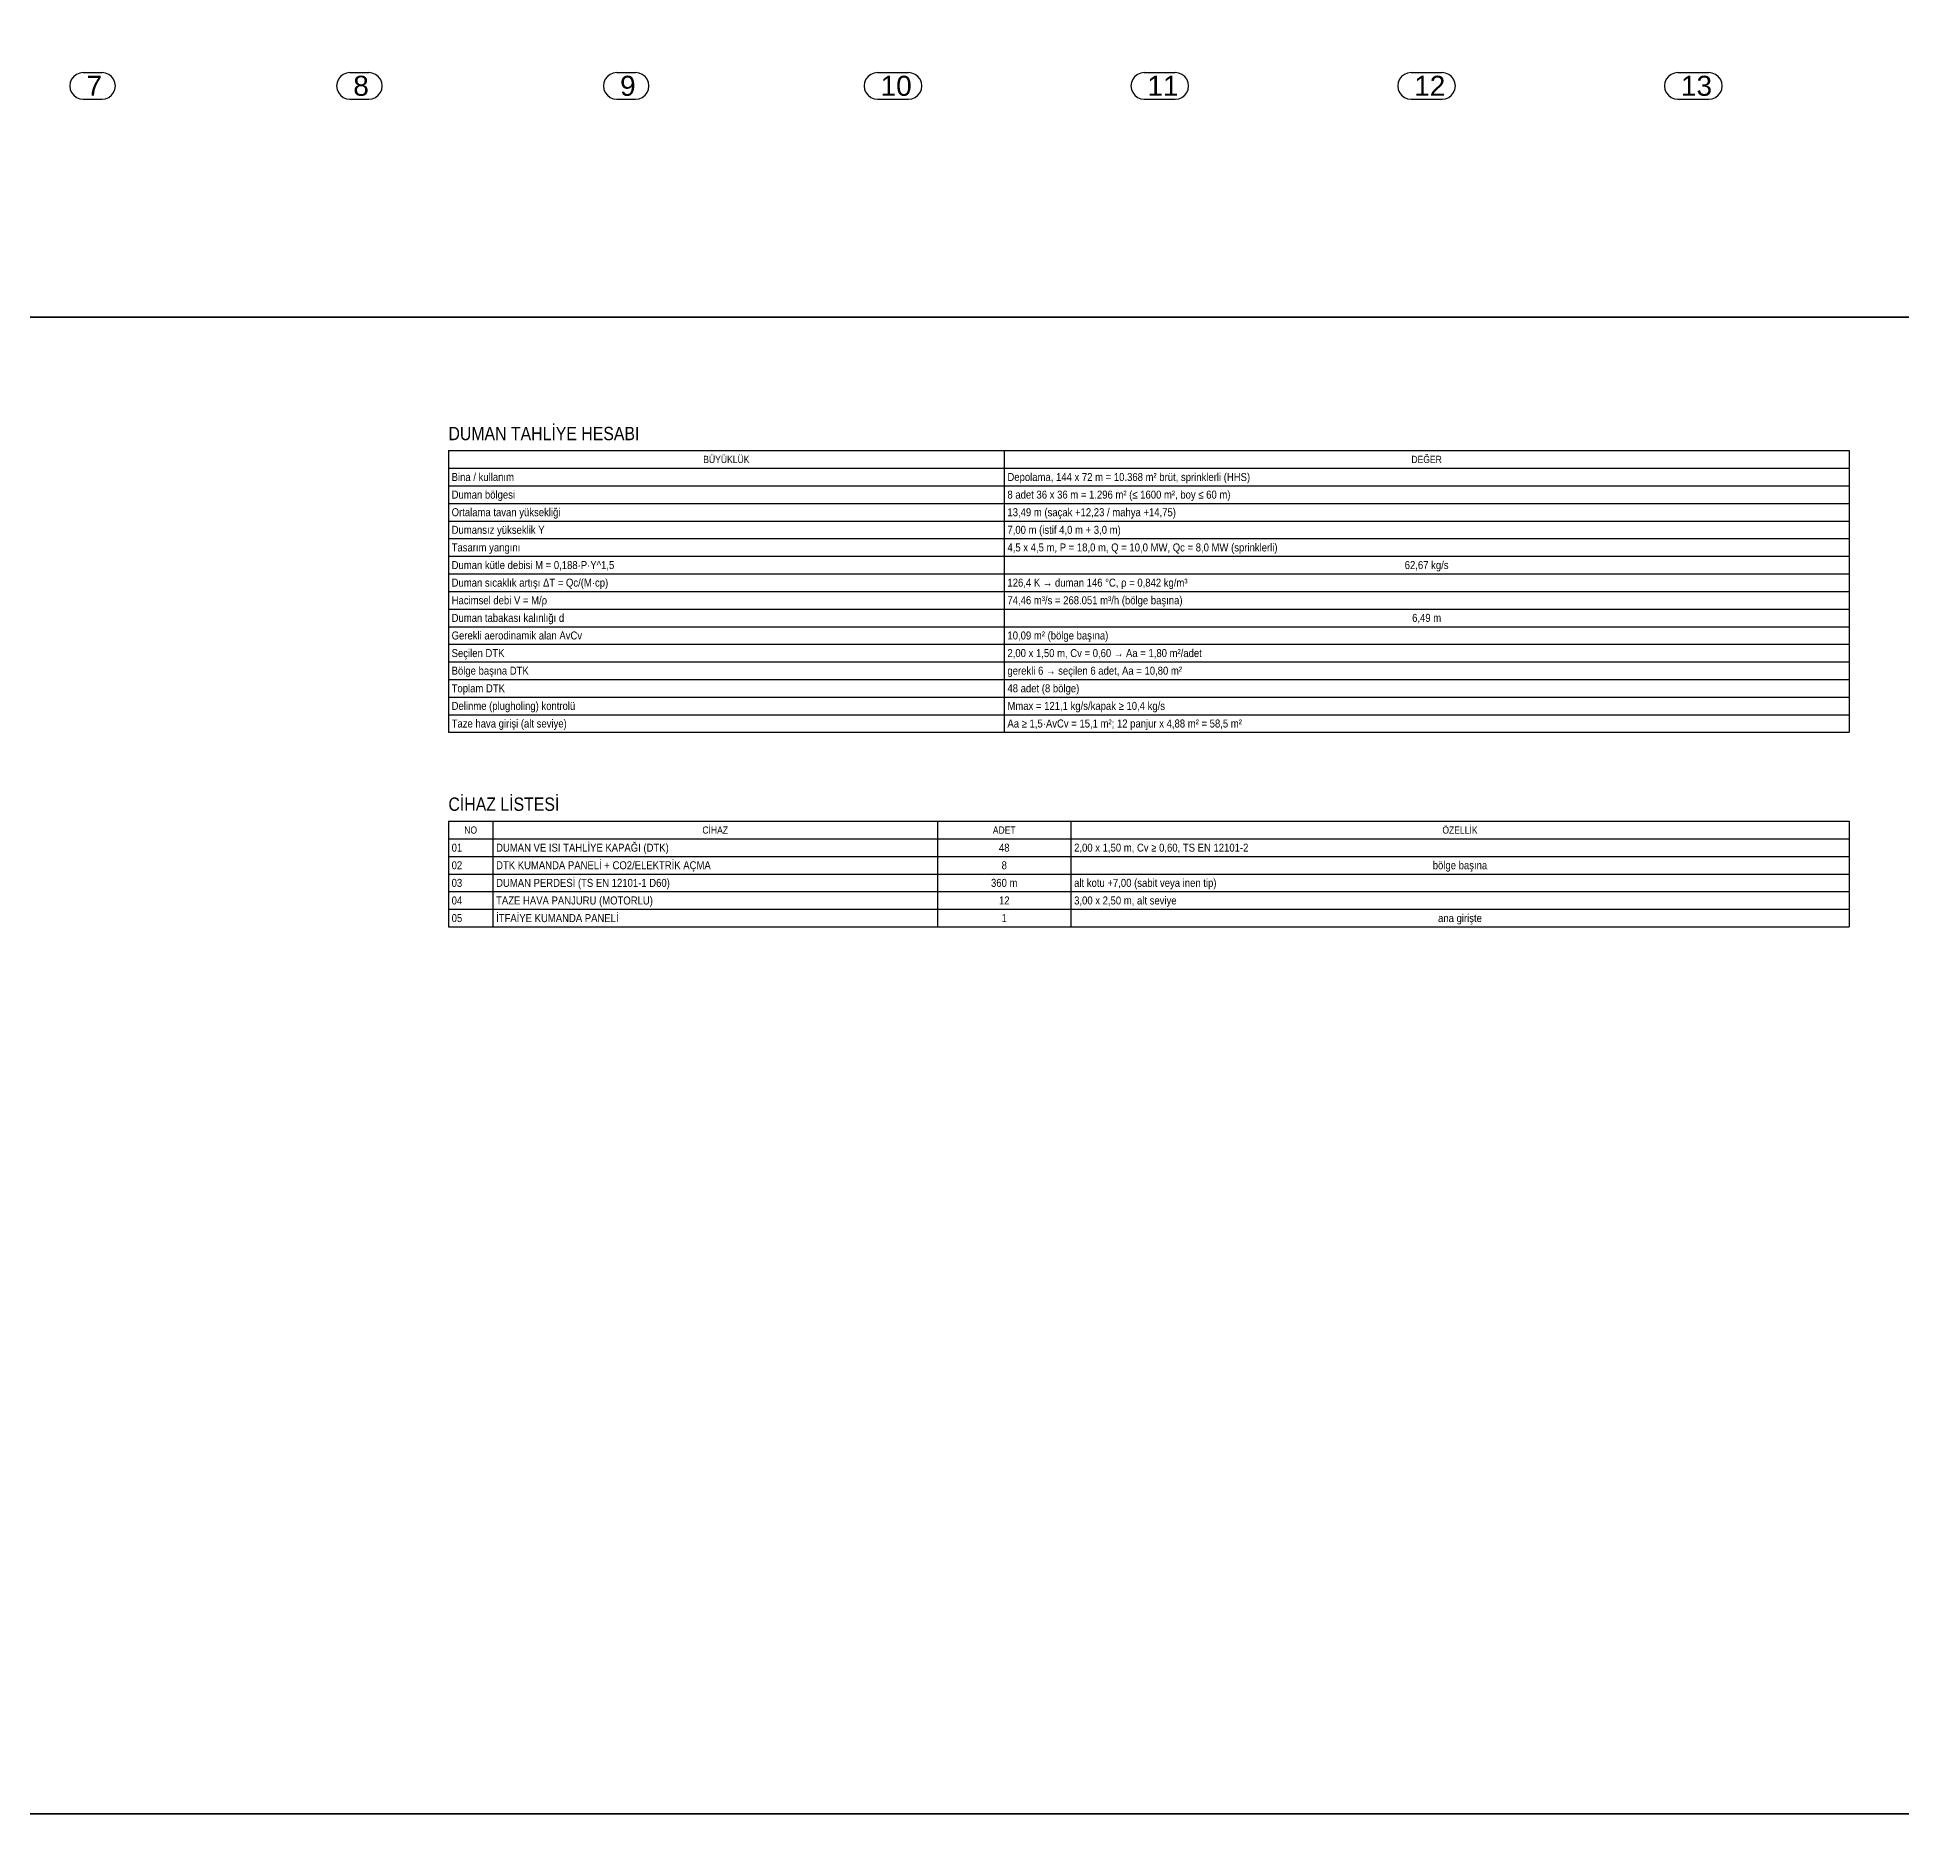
# Model space of a CAD drawing. Header units: centimetres. Extents: x 184307 to 200911, y 3888 to 16958.
# Drawn here: x 188884 to 193077, y 3888 to 7886 of the extents above; entities that cross this region are included whole.
import ezdxf
from ezdxf.enums import TextEntityAlignment as Align

# ---------------------------------------------------------------- set-up
doc = ezdxf.new("R2010")
doc.units = ezdxf.units.CM
doc.header["$LTSCALE"] = 20
for name, color, linetype in [('ROTAS-HESAP-BASLIK', 2, 'CONTINUOUS'), ('ROTAS-HESAP-CIZGI', 8, 'CONTINUOUS'), ('ROTAS-HESAP-YAZI', 7, 'CONTINUOUS'), ('ROTAS-MIMARI-AKS', 8, 'CONTINUOUS'), ('ROTAS-PAFTA', 7, 'CONTINUOUS')]:
    doc.layers.add(name, color=color, linetype=linetype)
doc.styles.add('ROTAS', font='arial.ttf')

msp = doc.modelspace()

# ---------------------------------------------------------------- linework, layer by layer
at = {"layer": 'ROTAS-HESAP-CIZGI'}
for p, q in [((189809, 6956), (192959, 6956)), ((189809, 6956), (189809, 6322.4)), ((191059, 6956), (191059, 6322.4)), ((192959, 6956), (192959, 6322.4)), ((189809, 6916.4), (192959, 6916.4)), ((189809, 6876.8), (192959, 6876.8)), ((189809, 6837.2), (192959, 6837.2)), ((189809, 6797.6), (192959, 6797.6)), ((189809, 6758), (192959, 6758)), ((189809, 6718.4), (192959, 6718.4)), ((189809, 6678.8), (192959, 6678.8)), ((189809, 6639.2), (192959, 6639.2)), ((189809, 6599.6), (192959, 6599.6)), ((189809, 6560), (192959, 6560)), ((189809, 6520.4), (192959, 6520.4)), ((189809, 6480.8), (192959, 6480.8)), ((189809, 6441.2), (192959, 6441.2)), ((189809, 6401.6), (192959, 6401.6)), ((189809, 6362), (192959, 6362)), ((189809, 6322.4), (192959, 6322.4)), ((189809, 6122.4), (192959, 6122.4)), ((189809, 6122.4), (189809, 5884.8)), ((189909, 6122.4), (189909, 5884.8)), ((190909, 6122.4), (190909, 5884.8)), ((191209, 6122.4), (191209, 5884.8)), ((192959, 6122.4), (192959, 5884.8)), ((189809, 6082.8), (192959, 6082.8)), ((189809, 6043.2), (192959, 6043.2)), ((189809, 6003.6), (192959, 6003.6)), ((189809, 5964), (192959, 5964)), ((189809, 5924.4), (192959, 5924.4)), ((189809, 5884.8), (192959, 5884.8))]:
    msp.add_line(p, q, dxfattribs=at)
at = {"layer": 'ROTAS-MIMARI-AKS'}
for points in [[(188987.6, 7806.3), (188979.8, 7805.2), (188972.6, 7802.2), (188966.4, 7797.5), (188961.6, 7791.3), (188958.6, 7784), (188957.6, 7776.3), (188958.6, 7768.5), (188961.6, 7761.3), (188966.4, 7755.1), (188972.6, 7750.3), (188979.8, 7747.3), (188987.6, 7746.3)], [(188987.6, 7806.3), (189030, 7806.3)], [(189030, 7746.3), (189037.7, 7747.3), (189045, 7750.3), (189051.2, 7755.1), (189055.9, 7761.3), (189058.9, 7768.5), (189060, 7776.3), (189058.9, 7784), (189055.9, 7791.3), (189051.2, 7797.5), (189045, 7802.2), (189037.7, 7805.2), (189030, 7806.3)], [(189587.6, 7806.3), (189579.8, 7805.2), (189572.6, 7802.2), (189566.4, 7797.5), (189561.6, 7791.3), (189558.6, 7784), (189557.6, 7776.3), (189558.6, 7768.5), (189561.6, 7761.3), (189566.4, 7755.1), (189572.6, 7750.3), (189579.8, 7747.3), (189587.6, 7746.3)], [(189587.6, 7806.3), (189630, 7806.3)], [(189630, 7746.3), (189637.7, 7747.3), (189645, 7750.3), (189651.2, 7755.1), (189655.9, 7761.3), (189658.9, 7768.5), (189660, 7776.3), (189658.9, 7784), (189655.9, 7791.3), (189651.2, 7797.5), (189645, 7802.2), (189637.7, 7805.2), (189630, 7806.3)], [(190187.6, 7806.3), (190179.8, 7805.2), (190172.6, 7802.2), (190166.4, 7797.5), (190161.6, 7791.3), (190158.6, 7784), (190157.6, 7776.3), (190158.6, 7768.5), (190161.6, 7761.3), (190166.4, 7755.1), (190172.6, 7750.3), (190179.8, 7747.3), (190187.6, 7746.3)], [(190187.6, 7806.3), (190230, 7806.3)], [(190230, 7746.3), (190237.7, 7747.3), (190245, 7750.3), (190251.2, 7755.1), (190255.9, 7761.3), (190258.9, 7768.5), (190260, 7776.3), (190258.9, 7784), (190255.9, 7791.3), (190251.2, 7797.5), (190245, 7802.2), (190237.7, 7805.2), (190230, 7806.3)], [(190773.9, 7806.3), (190766.2, 7805.2), (190758.9, 7802.2), (190752.7, 7797.5), (190747.9, 7791.3), (190745, 7784), (190743.9, 7776.3), (190745, 7768.5), (190747.9, 7761.3), (190752.7, 7755.1), (190758.9, 7750.3), (190766.2, 7747.3), (190773.9, 7746.3)], [(190773.9, 7806.3), (190843.6, 7806.3)], [(190843.6, 7746.3), (190851.4, 7747.3), (190858.6, 7750.3), (190864.9, 7755.1), (190869.6, 7761.3), (190872.6, 7768.5), (190873.6, 7776.3), (190872.6, 7784), (190869.6, 7791.3), (190864.9, 7797.5), (190858.6, 7802.2), (190851.4, 7805.2), (190843.6, 7806.3)], [(191373.9, 7806.3), (191366.2, 7805.2), (191358.9, 7802.2), (191352.7, 7797.5), (191347.9, 7791.3), (191345, 7784), (191343.9, 7776.3), (191345, 7768.5), (191347.9, 7761.3), (191352.7, 7755.1), (191358.9, 7750.3), (191366.2, 7747.3), (191373.9, 7746.3)], [(191373.9, 7806.3), (191443.6, 7806.3)], [(191443.6, 7746.3), (191451.4, 7747.3), (191458.6, 7750.3), (191464.9, 7755.1), (191469.6, 7761.3), (191472.6, 7768.5), (191473.6, 7776.3), (191472.6, 7784), (191469.6, 7791.3), (191464.9, 7797.5), (191458.6, 7802.2), (191451.4, 7805.2), (191443.6, 7806.3)], [(191973.9, 7806.3), (191966.2, 7805.2), (191958.9, 7802.2), (191952.7, 7797.5), (191947.9, 7791.3), (191945, 7784), (191943.9, 7776.3), (191945, 7768.5), (191947.9, 7761.3), (191952.7, 7755.1), (191958.9, 7750.3), (191966.2, 7747.3), (191973.9, 7746.3)], [(191973.9, 7806.3), (192043.6, 7806.3)], [(192043.6, 7746.3), (192051.4, 7747.3), (192058.6, 7750.3), (192064.9, 7755.1), (192069.6, 7761.3), (192072.6, 7768.5), (192073.6, 7776.3), (192072.6, 7784), (192069.6, 7791.3), (192064.9, 7797.5), (192058.6, 7802.2), (192051.4, 7805.2), (192043.6, 7806.3)], [(192573.9, 7806.3), (192566.2, 7805.2), (192558.9, 7802.2), (192552.7, 7797.5), (192547.9, 7791.3), (192545, 7784), (192543.9, 7776.3), (192545, 7768.5), (192547.9, 7761.3), (192552.7, 7755.1), (192558.9, 7750.3), (192566.2, 7747.3), (192573.9, 7746.3)], [(192573.9, 7806.3), (192643.6, 7806.3)], [(192643.6, 7746.3), (192651.4, 7747.3), (192658.6, 7750.3), (192664.9, 7755.1), (192669.6, 7761.3), (192672.6, 7768.5), (192673.6, 7776.3), (192672.6, 7784), (192669.6, 7791.3), (192664.9, 7797.5), (192658.6, 7802.2), (192651.4, 7805.2), (192643.6, 7806.3)], [(188987.6, 7746.3), (189030, 7746.3)], [(189587.6, 7746.3), (189630, 7746.3)], [(190187.6, 7746.3), (190230, 7746.3)], [(190773.9, 7746.3), (190843.6, 7746.3)], [(191373.9, 7746.3), (191443.6, 7746.3)], [(191973.9, 7746.3), (192043.6, 7746.3)], [(192573.9, 7746.3), (192643.6, 7746.3)]]:
    msp.add_lwpolyline(points, dxfattribs=at)
at = {"layer": 'ROTAS-PAFTA', "const_width": 4}
for points in [[(184309, 7256), (200909, 7256), (200909, 16956), (184309, 16956)], [(184309, 3890), (200909, 3890), (200909, 7256), (184309, 7256)]]:
    msp.add_lwpolyline(points, close=True, dxfattribs=at)

# ---------------------------------------------------------------- texts
at = {"layer": 'ROTAS-HESAP-BASLIK', "style": 'ROTAS', "width": 0.85}
for s, p in [('DUMAN TAHLİYE HESABI', (189809, 6970.4)), ('CİHAZ LİSTESİ', (189809, 6136.8))]:
    msp.add_text(s, height=30, dxfattribs=at).set_placement(p, align=Align.BOTTOM_LEFT)
for s, p in [('BÜYÜKLÜK', (190434, 6936.2)), ('DEĞER', (192009, 6936.2)), ('NO', (189859, 6102.6)), ('CİHAZ', (190409, 6102.6)), ('ADET', (191059, 6102.6)), ('ÖZELLİK', (192084, 6102.6))]:
    msp.add_text(s, height=16.2, dxfattribs=at).set_placement(p, align=Align.MIDDLE_CENTER)
at = {"layer": 'ROTAS-HESAP-YAZI', "style": 'ROTAS', "width": 0.85}
for s, p in [('Bina / kullanım', (189816.2, 6896.6)), ('Depolama, 144 x 72 m = 10.368 m² brüt, sprinklerli (HHS)', (191066.2, 6896.6)), ('Duman bölgesi', (189816.2, 6857)), ('8 adet 36 x 36 m = 1.296 m² (≤ 1600 m², boy ≤ 60 m)', (191066.2, 6857)), ('Ortalama tavan yüksekliği', (189816.2, 6817.4)), ('13,49 m (saçak +12,23 / mahya +14,75)', (191066.2, 6817.4)), ('Dumansız yükseklik Y', (189816.2, 6777.8)), ('7,00 m (istif 4,0 m + 3,0 m)', (191066.2, 6777.8)), ('Tasarım yangını', (189816.2, 6738.2)), ('4,5 x 4,5 m, P = 18,0 m, Q = 10,0 MW, Qc = 8,0 MW (sprinklerli)', (191066.2, 6738.2)), ('Duman kütle debisi M = 0,188·P·Y^1,5', (189816.2, 6698.6)), ('Duman sıcaklık artışı ΔT = Qc/(M·cp)', (189816.2, 6659)), ('126,4 K → duman 146 °C, ρ = 0,842 kg/m³', (191066.2, 6659)), ('Hacimsel debi V = M/ρ', (189816.2, 6619.4)), ('74,46 m³/s = 268.051 m³/h (bölge başına)', (191066.2, 6619.4)), ('Duman tabakası kalınlığı d', (189816.2, 6579.8)), ('Gerekli aerodinamik alan AvCv', (189816.2, 6540.2)), ('10,09 m² (bölge başına)', (191066.2, 6540.2)), ('Seçilen DTK', (189816.2, 6500.6)), ('2,00 x 1,50 m, Cv = 0,60 → Aa = 1,80 m²/adet', (191066.2, 6500.6)), ('Bölge başına DTK', (189816.2, 6461)), ('gerekli 6 → seçilen 6 adet, Aa = 10,80 m²', (191066.2, 6461)), ('Toplam DTK', (189816.2, 6421.4)), ('48 adet (8 bölge)', (191066.2, 6421.4)), ('Delinme (plugholing) kontrolü', (189816.2, 6381.8)), ('Mmax = 121,1 kg/s/kapak ≥ 10,4 kg/s', (191066.2, 6381.8)), ('Taze hava girişi (alt seviye)', (189816.2, 6342.2)), ('Aa ≥ 1,5·AvCv = 15,1 m²; 12 panjur x 4,88 m² = 58,5 m²', (191066.2, 6342.2)), ('01', (189816.2, 6063)), ('DUMAN VE ISI TAHLİYE KAPAĞI (DTK)', (189916.2, 6063)), ('2,00 x 1,50 m, Cv ≥ 0,60, TS EN 12101-2', (191216.2, 6063)), ('02', (189816.2, 6023.4)), ('DTK KUMANDA PANELİ + CO2/ELEKTRİK AÇMA', (189916.2, 6023.4)), ('DUMAN PERDESİ (TS EN 12101-1 D60)', (189916.2, 5983.8)), ('03', (189816.2, 5983.8)), ('alt kotu +7,00 (sabit veya inen tip)', (191216.2, 5983.8)), ('04', (189816.2, 5944.2)), ('05', (189816.2, 5904.6)), ('TAZE HAVA PANJURU (MOTORLU)', (189916.2, 5944.2)), ('İTFAİYE KUMANDA PANELİ', (189916.2, 5904.6)), ('3,00 x 2,50 m, alt seviye', (191216.2, 5944.2))]:
    msp.add_text(s, height=18, dxfattribs=at).set_placement(p, align=Align.MIDDLE_LEFT)
for s, p in [('62,67 kg/s', (192009, 6698.6)), ('6,49 m', (192009, 6579.8)), ('48', (191059, 6063)), ('8', (191059, 6023.4)), ('bölge başına', (192084, 6023.4)), ('360 m', (191059, 5983.8)), ('12', (191059, 5944.2)), ('1', (191059, 5904.6)), ('ana girişte', (192084, 5904.6))]:
    msp.add_text(s, height=18, dxfattribs=at).set_placement(p, align=Align.MIDDLE_CENTER)
at = {"layer": 'ROTAS-MIMARI-AKS', "style": 'ROTAS'}
for s, p in [('8', (189595, 7754)), ('9', (190195, 7754)), ('10', (190781, 7754)), ('12', (191981, 7754)), ('13', (192581, 7754)), ('7', (188995, 7754)), ('11', (191381, 7754))]:
    msp.add_text(s, height=45, dxfattribs=at).set_placement(p)

doc.saveas('drawing.dxf')
